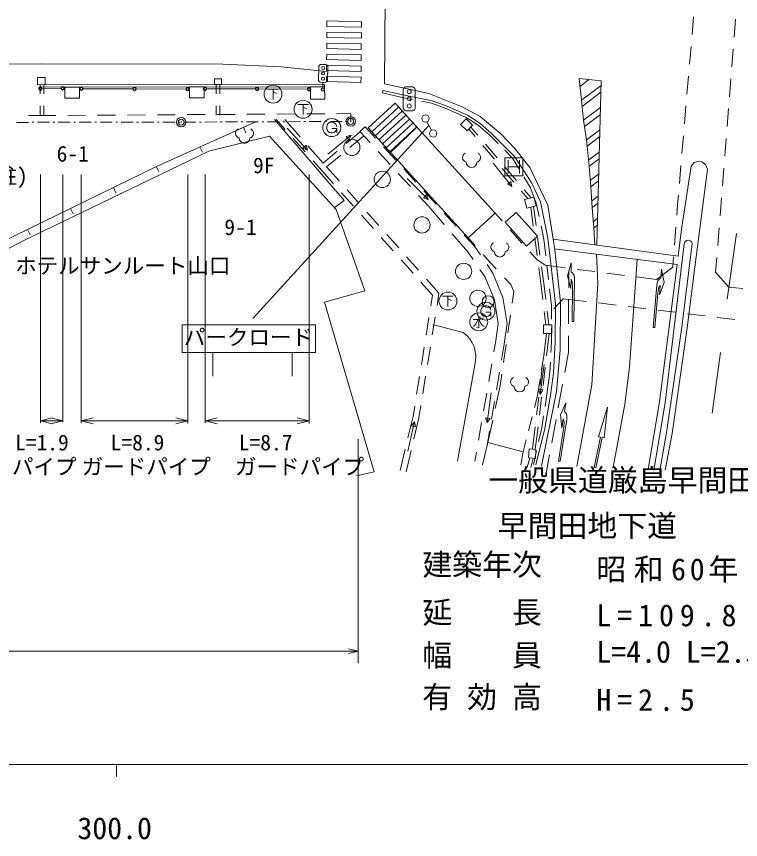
# Model space of a CAD drawing. Units: millimetres, scale not verified. Extents: x 40000 to 680000, y 20000 to 380000.
# Drawn here: x 359628 to 420206, y 198715 to 267602 of the extents above; entities that cross this region are included whole.
import ezdxf
from ezdxf.enums import TextEntityAlignment as Align

# ---------------------------------------------------------------- set-up
doc = ezdxf.new("R2010")
doc.units = ezdxf.units.MM
doc.header["$LTSCALE"] = 1000
doc.header["$PDMODE"] = 32
doc.header["$PDSIZE"] = 500
for name, color, linetype, lineweight in [('M-BGD', 7, 'Continuous', 13), ('M-BGD-EXST', 7, 'Continuous', 13), ('M-BMK-OTRS', 5, 'Continuous', 13), ('M-BMK-ROW', 30, 'Continuous', 13), ('M-STR-HTXT', 7, 'Continuous', 13), ('M-STR-STR1', 1, 'Continuous', 13), ('M-STR-STRC', 7, 'Continuous', 13), ('M-TTL-BAND', 7, 'Continuous', 13)]:
    doc.layers.add(name, color=color, linetype=linetype, lineweight=lineweight)
doc.layers.add('M-BMK-HTXT', color=7, linetype='Continuous')
doc.styles.add('ＭＳ ゴシック', font='')
doc.styles.get('ＭＳ ゴシック').set_extended_font_data('MS Gothic')

msp = doc.modelspace()

# ---------------------------------------------------------------- linework, layer by layer
at = {"layer": 'M-BGD'}
for p, q in [((384897, 262242), (384918, 263442)), ((385520, 263581), (385070, 263589)), ((385668, 263428), (385646, 262229)), ((361625, 261890), (361624, 261114)), ((361625, 261890), (385413, 261913)), ((361625, 261890), (361626, 261690)), ((361925, 261889), (361924, 261113)), ((376345, 261904), (376344, 261128)), ((376645, 261904), (376644, 261128)), ((385494, 262081), (385044, 262089)), ((385269, 262085), (385261, 261610)), ((385413, 261913), (385413, 261713)), ((361626, 261690), (385413, 261713)), ((361776, 261567), (363354, 261593)), ((365196, 261556), (369353, 261541)), ((369653, 261540), (373811, 261524)), ((375557, 261554), (379609, 261533)), ((379909, 261532), (383962, 261510)), ((390290, 261404), (390244, 261199)), ((391896, 260830), (390244, 261199)), ((391995, 259906), (391985, 261506)), ((392783, 261711), (392183, 261708)), ((392985, 261513), (392995, 259913)), ((392730, 260661), (391896, 260830)), ((394347, 260333), (393514, 260502)), ((361623, 260114), (361622, 259338)), ((361923, 260113), (361922, 259337)), ((376343, 260128), (376342, 259352)), ((376643, 260128), (376642, 259352)), ((392196, 259708), (392796, 259711)), ((395441, 259954), (394347, 260333)), ((397254, 259147), (395441, 259954)), ((360628, 259309), (361628, 259310)), ((361628, 259310), (362915, 259318)), ((363915, 259324), (365415, 259333)), ((366415, 259339), (367915, 259348)), ((368915, 259354), (370415, 259363)), ((371415, 259370), (372915, 259379)), ((373915, 259385), (375415, 259394)), ((376415, 259400), (377915, 259409)), ((378915, 259415), (380415, 259425)), ((381415, 259431), (382915, 259440)), ((383915, 259446), (385415, 259455)), ((386415, 259461), (387591, 259468)), ((387591, 259468), (387595, 258818)), ((398269, 258507), (397254, 259147)), ((378625, 258325), (378830, 257869)), ((382105, 258135), (381346, 258983)), ((382086, 258986), (383355, 257535)), ((388358, 257984), (388803, 258364)), ((388803, 258364), (389667, 257420)), ((394339, 258079), (393961, 258774)), ((398218, 257669), (397646, 258342)), ((399269, 257639), (398269, 258507)), ((382284, 258248), (383987, 256418)), ((385688, 256065), (387618, 257654)), ((387209, 257560), (387618, 257654)), ((387222, 256965), (388396, 257953)), ((387618, 257654), (387447, 257271)), ((388358, 257984), (389212, 257051)), ((388396, 257953), (388468, 257864)), ((398006, 257551), (397477, 258172)), ((399919, 256977), (399269, 257639)), ((383772, 256272), (382772, 257390)), ((387447, 257271), (387209, 257560)), ((388703, 257607), (387526, 256631)), ((374976, 256686), (375181, 256230)), ((383594, 256565), (383869, 256821)), ((383987, 256418), (383594, 256565)), ((383869, 256821), (383987, 256418)), ((384014, 256783), (385284, 255332)), ((385284, 255332), (386457, 256320)), ((389887, 256313), (390900, 255207)), ((390342, 256683), (391355, 255576)), ((399627, 255647), (398654, 256789)), ((399839, 255765), (398866, 256908)), ((401129, 255745), (400479, 256407)), ((386756, 255993), (385578, 255017)), ((400490, 254272), (400490, 255772)), ((400490, 255772), (401990, 255772)), ((400771, 255585), (400771, 254460)), ((401661, 254874), (401129, 255745)), ((401708, 255585), (401708, 254460)), ((401990, 255772), (401990, 254272)), ((371329, 255044), (371548, 254595)), ((385198, 254679), (384439, 255527)), ((385578, 255017), (386626, 253837)), ((399516, 255334), (401077, 253382)), ((401247, 253743), (400275, 254885)), ((401459, 253862), (400487, 255004)), ((400771, 255022), (401708, 255022)), ((385198, 254679), (386166, 253589)), ((391575, 254469), (392588, 253362)), ((392030, 254839), (393043, 253732)), ((401990, 254272), (400490, 254272)), ((392312, 254042), (394080, 252274)), ((400697, 253557), (400989, 253792)), ((401077, 253382), (400697, 253557)), ((400989, 253792), (401077, 253382)), ((402610, 253321), (402078, 254191)), ((367736, 253286), (367955, 252837)), ((386830, 252841), (387826, 251720)), ((387290, 253089), (388286, 251967)), ((393718, 252995), (394731, 251888)), ((402424, 252361), (401895, 252982)), ((402680, 252428), (402108, 253100)), ((403119, 251976), (402610, 253321)), ((393263, 252625), (394117, 251691)), ((393682, 252407), (393947, 252672)), ((394080, 252274), (393682, 252407)), ((393947, 252672), (394080, 252274)), ((364143, 251528), (364362, 251079)), ((394117, 251691), (395424, 250177)), ((402863, 250064), (402652, 251639)), ((403097, 250110), (402885, 251700)), ((403353, 250861), (403119, 251976)), ((388490, 250972), (389486, 249850)), ((388950, 251219), (389946, 250098)), ((395406, 251150), (396419, 250044)), ((403752, 248963), (403518, 250078)), ((360550, 249770), (360770, 249321)), ((396078, 249421), (397385, 247907)), ((419856, 249425), (419087, 243949)), ((390150, 249102), (391146, 247981)), ((390610, 249350), (391606, 248228)), ((397094, 249306), (397958, 248363)), ((403193, 247586), (402995, 249073)), ((403428, 247632), (403229, 249119)), ((403909, 247581), (403752, 248963)), ((397958, 248363), (398442, 247657)), ((392270, 247481), (393266, 246359)), ((397385, 247907), (397832, 247256)), ((391810, 247233), (392805, 246111)), ((399008, 246833), (399492, 246128)), ((403772, 245050), (403560, 246641)), ((404134, 245593), (403999, 246786)), ((406042, 246984), (405732, 245906)), ((406042, 246984), (406032, 246197)), ((398397, 246431), (398844, 245780)), ((399492, 246128), (400317, 244085)), ((403536, 245020), (403326, 246595)), ((405832, 246254), (405830, 244885)), ((406032, 246197), (406128, 246164)), ((406128, 246164), (406212, 246068)), ((406212, 246068), (406276, 245923)), ((413604, 246448), (413537, 245665)), ((413604, 246448), (413806, 245347)), ((393469, 245364), (394438, 244273)), ((393930, 245611), (394978, 244431)), ((398844, 245780), (399609, 243887)), ((405732, 245906), (406013, 244820)), ((406023, 245607), (406013, 244820)), ((406023, 245607), (406132, 245368)), ((406132, 245368), (406161, 244917)), ((406270, 242062), (406319, 245603)), ((406276, 245923), (406319, 245603)), ((413267, 245416), (413194, 245103)), ((413345, 245555), (413267, 245416)), ((413438, 245641), (413345, 245555)), ((413806, 245347), (413421, 244295)), ((413537, 245665), (413438, 245641)), ((403669, 243908), (403536, 245020)), ((403907, 243923), (403772, 245050)), ((404381, 243416), (404224, 244798)), ((406122, 242064), (406161, 244917)), ((412896, 241580), (413194, 245103)), ((413357, 244851), (413283, 244406)), ((413488, 245078), (413357, 244851)), ((413488, 245078), (413421, 244295)), ((394438, 244273), (394296, 243391)), ((394978, 244431), (394816, 243420)), ((399609, 243887), (399934, 241901)), ((400317, 244085), (400673, 241908)), ((405827, 243885), (405823, 241885)), ((413042, 241568), (413283, 244406)), ((404384, 242278), (404381, 243416)), ((403920, 241804), (403787, 242916)), ((404160, 241804), (404026, 242930)), ((394137, 242404), (393899, 240923)), ((394657, 242433), (394419, 240952)), ((399934, 241901), (399698, 240279)), ((400673, 241908), (400420, 240166)), ((406122, 242064), (406270, 242062)), ((397000, 241156), (394552, 241783)), ((404389, 240340), (404386, 241478)), ((413042, 241568), (412896, 241580)), ((403744, 239219), (403968, 241079)), ((403982, 239205), (404208, 241079)), ((405821, 240885), (405818, 239517)), ((393740, 239936), (393502, 238455)), ((394260, 239965), (394022, 238484)), ((399698, 240279), (399568, 239524)), ((400420, 240166), (400195, 238822)), ((404339, 239470), (404389, 240340)), ((403553, 238029), (403766, 239404)), ((405818, 239517), (405502, 237806)), ((418527, 239474), (417826, 234389)), ((397970, 238421), (396528, 230373)), ((399397, 238539), (399141, 237061)), ((403773, 238476), (403431, 235999)), ((404245, 237802), (404294, 238672)), ((400029, 237836), (399781, 236357)), ((403445, 236737), (403624, 238226)), ((403683, 236723), (403863, 238212)), ((404013, 235959), (404245, 237802)), ((393343, 237467), (393105, 235986)), ((393863, 237496), (393625, 236015)), ((403217, 235862), (403430, 237238)), ((403431, 235999), (403296, 236396)), ((403296, 236396), (403668, 236345)), ((403668, 236345), (403431, 235999)), ((405321, 236823), (404957, 234856)), ((398970, 236076), (398714, 234598)), ((399344, 236096), (399018, 233617)), ((402963, 234869), (403217, 235862)), ((403145, 234255), (403325, 235744)), ((403384, 234241), (403563, 235730)), ((403854, 234964), (404013, 235959)), ((392947, 234999), (392805, 234117)), ((393467, 235028), (393304, 234018)), ((399616, 235370), (399367, 233891)), ((405593, 235278), (405135, 234255)), ((405593, 235278), (405472, 234501)), ((409083, 234912), (408329, 232427)), ((408784, 232332), (409083, 234912)), ((405135, 234255), (405260, 233140)), ((405472, 234501), (405562, 234454)), ((405562, 234454), (405633, 234348)), ((405633, 234348), (405675, 234195)), ((392378, 231222), (392922, 233662)), ((392805, 234117), (392385, 232347)), ((392658, 233337), (392922, 233662)), ((393304, 234018), (392883, 232238)), ((392922, 233662), (393024, 233255)), ((398544, 233612), (398288, 232134)), ((399018, 233617), (398881, 234013)), ((398881, 234013), (399253, 233964)), ((399253, 233964), (399018, 233617)), ((402467, 232932), (402764, 234094)), ((403569, 233180), (403728, 234174)), ((404775, 233873), (404412, 231906)), ((405128, 230373), (405673, 233872)), ((405381, 233918), (405260, 233140)), ((405381, 233918), (405455, 233665)), ((405455, 233665), (405421, 233215)), ((405675, 234195), (405673, 233872)), ((393024, 233255), (392658, 233337)), ((399202, 232905), (398976, 231561)), ((402801, 231403), (403026, 233262)), ((403038, 231374), (403264, 233248)), ((403315, 232037), (403569, 233180)), ((404983, 230396), (405421, 233215)), ((402015, 231164), (402269, 232157)), ((407954, 229862), (408481, 232395)), ((408106, 229830), (408633, 232363)), ((408329, 232427), (408481, 232395)), ((408633, 232363), (408784, 232332)), ((392155, 231373), (391736, 229603)), ((392652, 231265), (392230, 229486)), ((398117, 231149), (397987, 230394)), ((402886, 230115), (403141, 231257)), ((404230, 230923), (403914, 229212)), ((402342, 229889), (402580, 230644)), ((402857, 230624), (402652, 229857)), ((404983, 230396), (405128, 230373)), ((407954, 229862), (408106, 229830))]:
    msp.add_line(p, q, dxfattribs=at)
for points in [[(362032, 261890), (361396, 261897), (361402, 262504), (362038, 262497)], [(376208, 261904), (376770, 261905), (376770, 262384), (376207, 262383)], [(363674, 261692), (364913, 261693), (364913, 260754), (363675, 260753)], [(374117, 261702), (375345, 261703), (375346, 260787), (374118, 260786)], [(384218, 261712), (385413, 261713), (385414, 260686), (384219, 260685)], [(397244, 259035), (397793, 258491), (397331, 258025), (396782, 258569)], [(402132, 252284), (402921, 252491), (403114, 251760), (402324, 251552)], [(400509, 250387), (402289, 248386), (403208, 249204), (401429, 251205)], [(403727, 241804), (404415, 241804), (404415, 241079), (403727, 241079)], [(402517, 231412), (403094, 231370), (403040, 230611), (402463, 230653)]]:
    msp.add_lwpolyline(points, close=True, dxfattribs=at)
for points in [[(403090, 230065), (403837, 233123), (404294, 235906), (404552, 237753), (404710, 240341), (404725, 243518), (404072, 249042), (403462, 252087), (402752, 253639), (401294, 255876), (399413, 257792), (398395, 258676), (397353, 259333), (395518, 260149), (394403, 260536), (391940, 261034), (390290, 261404)], [(349862, 244314), (355972, 247470), (359461, 249237), (371413, 255085), (379646, 258784)], [(386302, 251643), (387041, 252211), (381216, 258982)], [(351061, 244019), (360231, 248852), (375718, 256340), (380793, 257572), (386366, 251452), (388764, 244642), (385412, 243681), (389556, 229487), (388067, 229150)], [(404531, 248951), (404668, 248075), (405158, 243699), (405103, 239666), (404809, 236213), (403553, 229969)], [(415490, 248561), (413896, 235276), (412941, 229640)], [(413468, 229607), (414015, 232783), (415285, 241606), (416172, 248601)], [(408149, 247710), (408281, 245262), (407772, 236775), (406501, 229941)], [(409489, 229814), (409552, 229877), (410538, 235154), (410919, 238238), (411565, 247270)], [(414896, 246840), (413431, 235345), (412477, 229719)], [(413907, 229623), (414480, 232707), (415751, 241543), (416395, 246622)]]:
    msp.add_lwpolyline(points, dxfattribs=at)
for centre, radius in [((385290, 263285), 125), ((385274, 262385), 125), ((385282, 262835), 125), ((361626, 261565), 150), ((361626, 261565), 120), ((361626, 261565), 100), ((363504, 261596), 150), ((363504, 261596), 120), ((363504, 261596), 100), ((365046, 261557), 150), ((365046, 261557), 120), ((365046, 261557), 100), ((369503, 261540), 150), ((369503, 261540), 120), ((369503, 261540), 100), ((373961, 261524), 150), ((373961, 261524), 120), ((373961, 261524), 100), ((375407, 261555), 150), ((375407, 261555), 120), ((375407, 261555), 100), ((379759, 261532), 150), ((379759, 261532), 120), ((379759, 261532), 100), ((384112, 261510), 150), ((384112, 261510), 120), ((384112, 261510), 100), ((385258, 261485), 125), ((392486, 261309), 167), ((392490, 260709), 167), ((392493, 260109), 167), ((393848, 259057), 305), ((394485, 257811), 305), ((387688, 256640), 681), ((390231, 253966), 681), ((393559, 250156), 681), ((397036, 246271), 681), ((398236, 244010), 681), ((399092, 243723), 500)]:
    msp.add_circle(centre, radius, dxfattribs=at)
for centre, radius, start, end in [((385131, 263373), 224, 105.77146, 162.21332), ((385432, 263349), 248, 18.69637, 69.28841), ((385099, 262290), 208, 193.30592, 254.67885), ((385440, 262290), 216, 284.5239, 343.46088), ((392280, 261413), 310, 108.17999, 162.54112), ((392696, 261422), 302, 17.48616, 73.23495), ((392295, 260009), 318, 198.93078, 251.79032), ((392691, 260014), 320, 289.15713, 341.56397), ((378358, 257822), 402, 116.08703, 255.33416), ((379054, 257822), 402, 284.66584, 63.91297), ((378706, 257433), 450, 180, 0), ((397355, 255802), 402, 116.08703, 255.33416), ((398052, 255802), 402, 284.66584, 63.91297), ((397704, 255413), 450, 180, 0), ((415834, 248532), 345, 11.5257, 175.27197), ((399722, 248302), 402, 116.08703, 255.33416), ((400419, 248302), 402, 284.66584, 63.91297), ((400071, 247913), 450, 180, 0), ((395541, 239099), 2522, 344.39045, 54.6413), ((401375, 237014), 402, 116.08703, 255.33416), ((402071, 237014), 402, 284.66584, 63.91297), ((401723, 236625), 450, 180, 0)]:
    msp.add_arc(centre, radius, start, end, dxfattribs=at)
at = {"layer": 'M-BGD-EXST'}
for p, q in [((380643, 261516), (381543, 261516)), ((381093, 261516), (381093, 260654)), ((381093, 261291), (381393, 261141)), ((383158, 260247), (384058, 260247)), ((383608, 260247), (383608, 259385)), ((383608, 260022), (383908, 259872)), ((385631, 258526), (385594, 258376)), ((385594, 258376), (385594, 258226)), ((385706, 258638), (385631, 258526)), ((385819, 258713), (385706, 258638)), ((385931, 258751), (385819, 258713)), ((386081, 258751), (385931, 258751)), ((386194, 258713), (386081, 258751)), ((386306, 258638), (386194, 258713)), ((386381, 258526), (386306, 258638)), ((386419, 258376), (386381, 258526)), ((385594, 258226), (385631, 258076)), ((385631, 258076), (385706, 257963)), ((385706, 257963), (385819, 257888)), ((385819, 257888), (385931, 257851)), ((385931, 257851), (386081, 257851)), ((386006, 258226), (386419, 258226)), ((386081, 257851), (386194, 257888)), ((386194, 257888), (386306, 257963)), ((386306, 257963), (386381, 258076)), ((386381, 258076), (386419, 258226)), ((386419, 258226), (386419, 257851)), ((395277, 244198), (396177, 244198)), ((395727, 244198), (395727, 243336)), ((395727, 243973), (396027, 243823)), ((398605, 243271), (398530, 243159)), ((398718, 243346), (398605, 243271)), ((398830, 243384), (398718, 243346)), ((398980, 243384), (398830, 243384)), ((399093, 243346), (398980, 243384)), ((399205, 243271), (399093, 243346)), ((399280, 243159), (399205, 243271)), ((398303, 242528), (398303, 241553)), ((398530, 243159), (398493, 243009)), ((398493, 243009), (398493, 242859)), ((398493, 242859), (398530, 242709)), ((398530, 242709), (398605, 242596)), ((398605, 242596), (398718, 242521)), ((398718, 242521), (398830, 242484)), ((398830, 242484), (398980, 242484)), ((398905, 242859), (399318, 242859)), ((398980, 242484), (399093, 242521)), ((399093, 242521), (399205, 242596)), ((399205, 242596), (399280, 242709)), ((399318, 243009), (399280, 243159)), ((399280, 242709), (399318, 242859)), ((399318, 242859), (399318, 242484)), ((397853, 242228), (398228, 242228)), ((398040, 241816), (397853, 241666)), ((398153, 242003), (398040, 241816)), ((398228, 242228), (398153, 242003)), ((398753, 242378), (398340, 242228)), ((398340, 242228), (398490, 241891)), ((398490, 241891), (398603, 241778)), ((398303, 241553), (398115, 241591)), ((398603, 241778), (398753, 241666))]:
    msp.add_line(p, q, dxfattribs=at)
for centre in [(381093, 261104), (383608, 259835), (386006, 258301), (395727, 243786), (398905, 242934), (398303, 242041)]:
    msp.add_circle(centre, 750, dxfattribs=at)
at = {"layer": 'M-BMK-OTRS'}
msp.add_line((404085, 251812), (404531, 248951), dxfattribs=at)
for points in [[(339734, 263539), (361606, 263629), (376881, 263597), (381764, 263372), (385567, 262988)], [(390414, 261961), (394124, 261163), (396906, 260045), (398436, 259228), (400151, 257769), (401324, 256554), (402581, 254967), (404085, 251812)]]:
    msp.add_lwpolyline(points, dxfattribs=at)
at = {"layer": 'M-BMK-ROW'}
for p, q in [((359629, 258739), (360629, 258740)), ((360929, 258741), (361079, 258741)), ((361379, 258741), (362379, 258743)), ((362679, 258743), (362829, 258743)), ((363129, 258744), (364129, 258745)), ((364429, 258745), (364579, 258746)), ((364879, 258746), (365879, 258747)), ((366179, 258748), (366329, 258748)), ((366629, 258748), (367629, 258750)), ((367929, 258750), (368079, 258750)), ((368379, 258751), (369379, 258752)), ((369679, 258752), (369829, 258753)), ((370129, 258753), (371129, 258754)), ((371429, 258755), (371579, 258755)), ((371879, 258755), (372879, 258757)), ((373179, 258757), (373329, 258757)), ((373629, 258758), (374629, 258763)), ((374929, 258764), (375079, 258765)), ((375379, 258766), (376379, 258770)), ((376679, 258771), (376829, 258772)), ((377129, 258773), (378129, 258778)), ((378429, 258779), (378579, 258780)), ((378879, 258781), (379879, 258785)), ((380179, 258786), (380329, 258787)), ((380629, 258788), (381629, 258793)), ((381929, 258794), (382079, 258794)), ((382379, 258796), (383379, 258800)), ((383679, 258801), (383829, 258802)), ((384129, 258803), (385129, 258807)), ((385429, 258809), (385579, 258809)), ((385879, 258811), (386879, 258815)), ((387179, 258816), (387329, 258817))]:
    msp.add_line(p, q, dxfattribs=at)
for centre in [(373412, 258757), (387595, 258818)]:
    msp.add_circle(centre, 400, dxfattribs=at)
for p in [(387595, 258818), (373412, 258757)]:
    msp.add_point(p, dxfattribs=at)
at = {"layer": 'M-STR-HTXT'}
for p, q in [((394130, 258462), (379439, 242350)), ((361626, 254375), (361626, 233602)), ((363504, 254375), (363504, 233633)), ((365046, 254375), (365046, 233594)), ((373961, 254375), (373961, 233561)), ((375407, 254375), (375407, 233592)), ((384112, 254375), (384112, 233547)), ((361626, 233767), (362626, 234017)), ((361626, 233767), (363504, 233767)), ((361626, 233767), (362626, 233517)), ((363504, 233767), (362504, 234017)), ((363504, 233767), (362504, 233517)), ((365046, 233767), (366046, 234017)), ((365046, 233767), (373961, 233767)), ((365046, 233767), (366046, 233517)), ((373961, 233767), (372961, 234017)), ((373961, 233767), (372961, 233517)), ((375407, 233767), (376407, 234017)), ((375407, 233767), (384112, 233767)), ((375407, 233767), (376407, 233517)), ((384112, 233767), (383112, 234017)), ((384112, 233767), (383112, 233517)), ((388204, 232212), (388204, 213478)), ((183499, 214478), (388204, 214478)), ((388204, 214478), (387404, 214678)), ((388204, 214478), (387404, 214278))]:
    msp.add_line(p, q, dxfattribs=at)
at = {"layer": 'M-STR-STR1'}
for p, q in [((416149, 266089), (416276, 267583)), ((419681, 265871), (419799, 267367)), ((415937, 263598), (416064, 265092)), ((419484, 263379), (419602, 264874)), ((415725, 261107), (415852, 262601)), ((419287, 260887), (419405, 262382)), ((391604, 260016), (389346, 257935)), ((415513, 258616), (415641, 260110)), ((419090, 258395), (419208, 259890)), ((391907, 259683), (389650, 257603)), ((392209, 259351), (389953, 257270)), ((392512, 259018), (390256, 256937)), ((392815, 258685), (390559, 256605)), ((393118, 258352), (390862, 256272)), ((415302, 256125), (415429, 257619)), ((418893, 255902), (419011, 257398)), ((415090, 253634), (415217, 255128)), ((418696, 253410), (418814, 254905)), ((414936, 251829), (415005, 252637)), ((418499, 250918), (418617, 252413)), ((414871, 250963), (414936, 251829)), ((399680, 251139), (400253, 250500)), ((400921, 249756), (401923, 248640)), ((414681, 248470), (414795, 249966)), ((418302, 248426), (418420, 249921)), ((397428, 249068), (397998, 248426)), ((398662, 247679), (399232, 247037)), ((402591, 247896), (403164, 247258)), ((414540, 246606), (414606, 247473)), ((418126, 246202), (418223, 247429)), ((399232, 247037), (399764, 246466)), ((403164, 247258), (403868, 246777)), ((403868, 246777), (405551, 246561)), ((406543, 246434), (408030, 246243)), ((409022, 246116), (410510, 245925)), ((413184, 245582), (414540, 246606)), ((419229, 244959), (418126, 246202)), ((400446, 245734), (400978, 245164)), ((411502, 245798), (413184, 245582)), ((400978, 245164), (401234, 244571)), ((401234, 244571), (401094, 243599)), ((420396, 244835), (419229, 244959)), ((404573, 243128), (405373, 243982)), ((405373, 243982), (407319, 243745)), ((408311, 243624), (409800, 243443)), ((410793, 243322), (412282, 243141)), ((400952, 242609), (400739, 241124)), ((413275, 243020), (414764, 242839)), ((415756, 242718), (417245, 242537)), ((418238, 242416), (419727, 242235)), ((400597, 240134), (400384, 238650)), ((400242, 237660), (400103, 236688)), ((400103, 236688), (399692, 234804)), ((399479, 233827), (399068, 231943))]:
    msp.add_line(p, q, dxfattribs=at)
for points in [[(397428, 249068), (399680, 251139), (391301, 260349), (389043, 258268)], [(391301, 260349), (389043, 258268), (390914, 256215), (393134, 258334)]]:
    msp.add_lwpolyline(points, close=True, dxfattribs=at)
msp.add_lwpolyline([(398620, 230080), (399068, 231943), (402015, 231164), (401812, 230075)], dxfattribs=at)
at = {"layer": 'M-STR-STRC'}
for p, q in [((390521, 277814), (390414, 261961)), ((408553, 262216), (406707, 262396)), ((408553, 262216), (406707, 262396)), ((406707, 262396), (406900, 260592)), ((406776, 261752), (407523, 262316)), ((408543, 261834), (406900, 260592)), ((408195, 248455), (408553, 262216)), ((408195, 248455), (408553, 262216)), ((406956, 260070), (408528, 261259)), ((406900, 260592), (407079, 258910)), ((408495, 259980), (407079, 258910)), ((407155, 258402), (408480, 259404)), ((407079, 258910), (407322, 257275)), ((408447, 258125), (407324, 257277)), ((407322, 257275), (407377, 256753)), ((407377, 256753), (408432, 257550)), ((407377, 256753), (407548, 255064)), ((408398, 256271), (407509, 255599)), ((407548, 255064), (408383, 255696)), ((407548, 255064), (407674, 253341)), ((408350, 254417), (407636, 253877)), ((407674, 253341), (408335, 253841)), ((407674, 253341), (407796, 251591)), ((408302, 252562), (407750, 252145)), ((407795, 251615), (408287, 251987)), ((407796, 251591), (407935, 249934)), ((408254, 250708), (407910, 250448)), ((407937, 249904), (408239, 250133)), ((404531, 248951), (414984, 247534)), ((414896, 246840), (404654, 248161)), ((376068, 239466), (376068, 237504)), ((382704, 239466), (382704, 237504))]:
    msp.add_line(p, q, dxfattribs=at)
for points in [[(385604, 267225), (388493, 267146), (388489, 266696), (385600, 266775)], [(385596, 266301), (388485, 266223), (388482, 265773), (385592, 265851)], [(385589, 265378), (388478, 265300), (388474, 264850), (385585, 264928)], [(385581, 264455), (388470, 264377), (388466, 263927), (385577, 264005)], [(385573, 263532), (388462, 263453), (388459, 263003), (385570, 263082)], [(385566, 262608), (388455, 262530), (388451, 262080), (385562, 262158)], [(373481, 241805), (384641, 241805), (384641, 239466), (373481, 239466)]]:
    msp.add_lwpolyline(points, close=True, dxfattribs=at)
for points in [[(416395, 246622), (417436, 254830), (417277, 255212), (416959, 255434), (416609, 255466), (416323, 255371), (416069, 255085), (415274, 249808), (414984, 247534)], [(407935, 249934), (408007, 248480), (408195, 248455)]]:
    msp.add_lwpolyline(points, dxfattribs=at)
at = {"layer": 'M-TTL-BAND'}
for p, q in [((40000, 205000), (579000, 205000)), ((368000, 205000), (368000, 204000))]:
    msp.add_line(p, q, dxfattribs=at)

# ---------------------------------------------------------------- texts
at = {"layer": 'M-BGD', "style": 'ＭＳ ゴシック'}
for s, p in [('9F', (380321, 255137)), ('(駐)', (358773, 254258))]:
    msp.add_text(s, height=1320, dxfattribs=at).set_placement(p, align=Align.MIDDLE_CENTER)
msp.add_text('ホテルサンルート山口', height=1320, dxfattribs=at).set_placement((359517, 246741), align=Align.MIDDLE_LEFT)
at = {"layer": 'M-BMK-HTXT', "style": 'ＭＳ ゴシック'}
for s, height, p in [('6-1', 1320, (364338, 255054)), ('9-1', 1320, (378370, 248912)), ('一般県道厳島早間田線', 1833, (411606, 227321))]:
    msp.add_text(s, height=height, dxfattribs=at).set_placement(p, align=Align.BOTTOM_CENTER)
at = {"layer": 'M-STR-HTXT', "style": 'ＭＳ ゴシック'}
for s, p in [('L=1.9', (359514, 231944)), ('L=8.9', (367511, 231944)), ('L=8.7', (378229, 231944)), ('ガードパイプ', (353846, 229922)), ('ガードパイプ', (365086, 229922)), ('ガードパイプ', (377911, 229922))]:
    msp.add_text(s, height=1320, dxfattribs=at).set_placement(p, align=Align.MIDDLE_LEFT)
for s, p in [('早間田地下道', (399892, 223508)), ('建築年次', (393582, 220268)), ('L=4.0 L=2.5 L=1.5', (408147, 212960))]:
    msp.add_text(s, height=1833, dxfattribs=at).set_placement(p, align=Align.BOTTOM_LEFT)
at = {"layer": 'M-STR-HTXT', "char_height": 1833, "attachment_point": 7, "style": 'ＭＳ ゴシック'}
for s, insert in [('\\T1.25;昭和60年', (408147, 220216)), ('\\T3;延長', (393582, 216595)), ('\\T1.4;L=109.8', (408147, 216535)), ('\\T1.5;幅\u3000員', (393582, 213019)), ('\\T1.5;有効高', (393582, 209521)), ('\\T1.4;H=2.5', (408147, 209462))]:
    msp.add_mtext(s, dxfattribs=dict(at, insert=insert))
at = {"layer": 'M-STR-STRC', "style": 'ＭＳ ゴシック'}
msp.add_text('パークロード', height=1320, dxfattribs=at).set_placement((379037, 239700), align=Align.BOTTOM_CENTER)
at = {"layer": 'M-TTL-BAND', "style": 'ＭＳ ゴシック'}
msp.add_text('300.0', height=1833, dxfattribs=at).set_placement((367844, 198195), align=Align.BOTTOM_CENTER)

doc.saveas('drawing.dxf')
